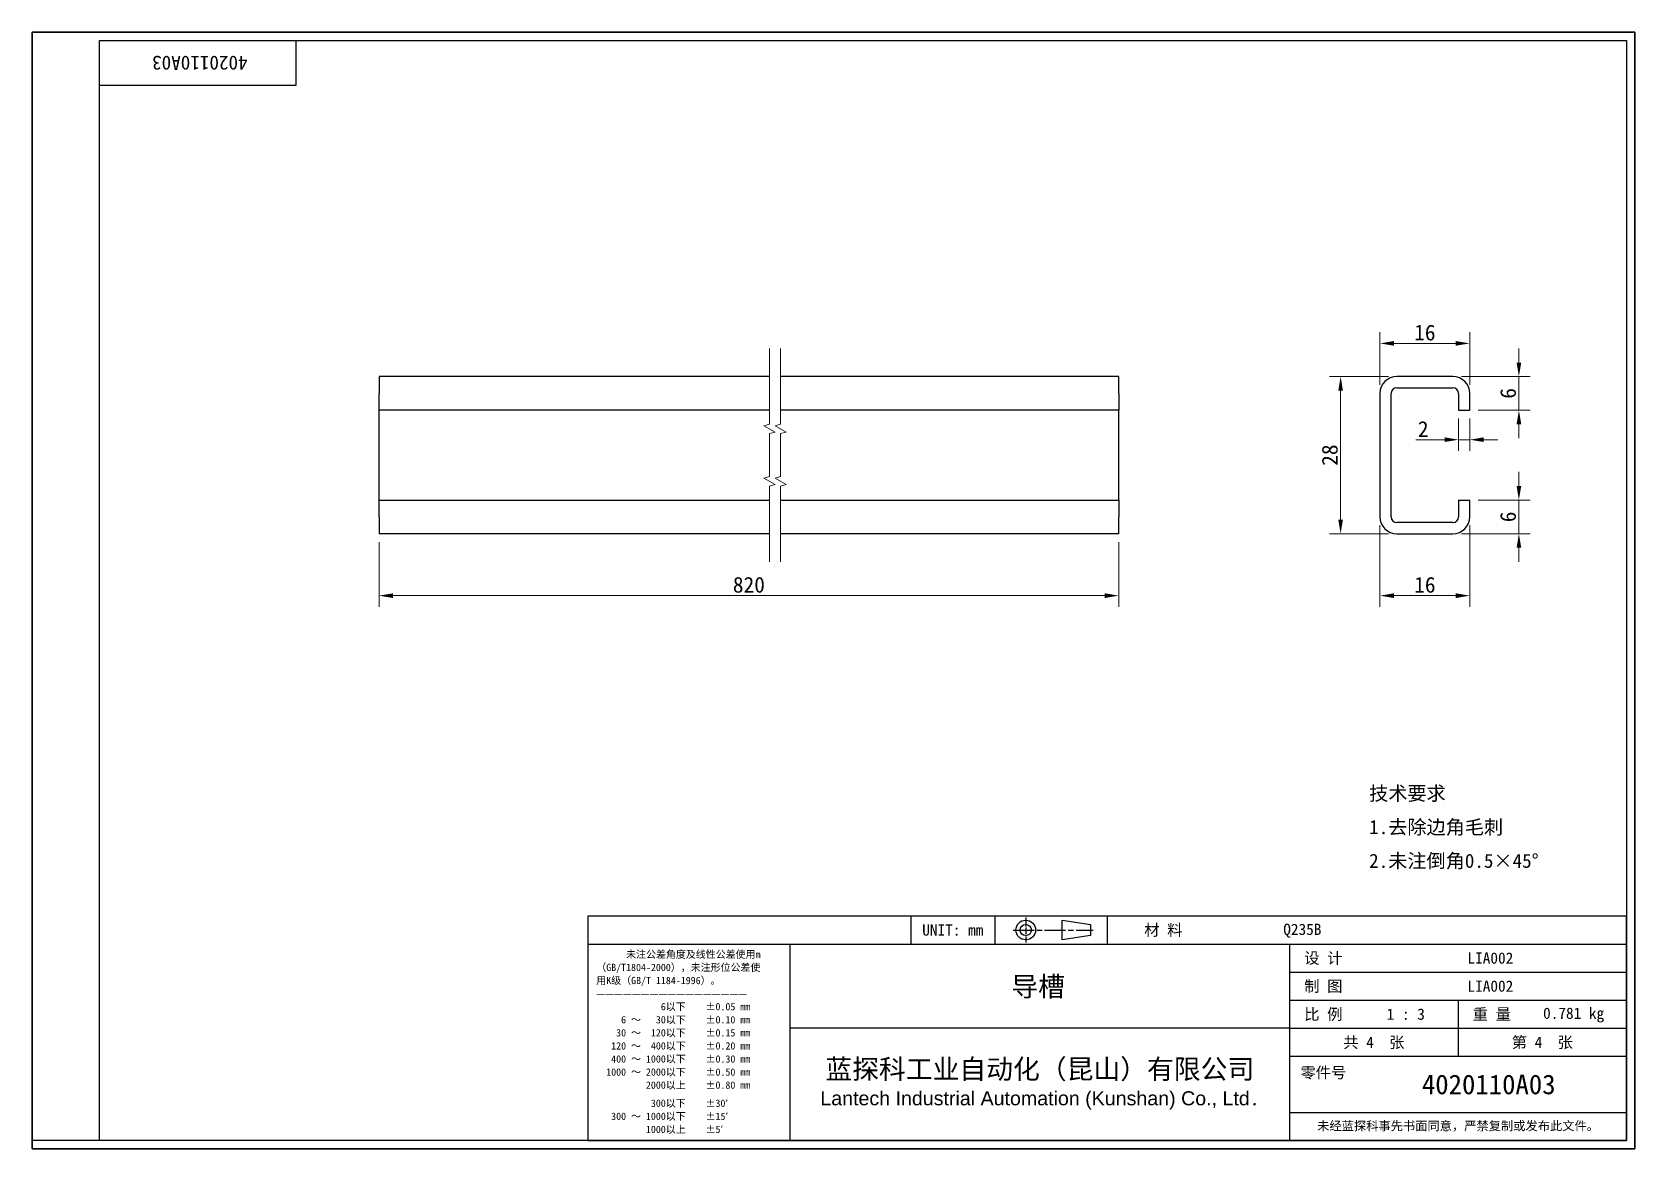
# Model space of a CAD drawing. Header units: millimetres. Extents: x 6 to 292, y 5 to 205.
import ezdxf
from ezdxf.enums import TextEntityAlignment as Align

# ---------------------------------------------------------------- set-up
doc = ezdxf.new("R2010")
doc.units = ezdxf.units.MM
doc.linetypes.add('CHAIN', pattern=[0.3543, 0.2362, -0.0295, 0.0591, -0.0295])
for name, color, linetype, lineweight in [('1', 7, 'Continuous', 18), ('可见 (ISO)', 7, 'Continuous', 25), ('图框 (ISO)', 7, 'Continuous', 35), ('标题 (ISO)', 7, 'Continuous', 25)]:
    doc.layers.add(name, color=color, linetype=linetype, lineweight=lineweight)
for name, color, linetype, lineweight, true_color in [('尺寸 (ISO)', 7, 'Continuous', 18, 0x008000), ('折线 (ISO)', 7, 'Continuous', 18, 0x008000), ('符号 (ISO)', 7, 'Continuous', 18, 0x008000)]:
    doc.layers.add(name, color=color, linetype=linetype, lineweight=lineweight, true_color=true_color)
doc.styles.add('文本样式164', font='SimSun.ttf')
doc.styles.add('文本样式165', font='SimSun.ttf')
doc.styles.add('文本样式74', font='SimSun.ttf')
doc.styles.add('最新国标', font='simfang.ttf')
doc.styles.add('注释文本 (ISO)', font='simfang.ttf')
doc.dimstyles.new('默认 (GB)', dxfattribs={"dimtxt": 2.8, "dimasz": 2.5, "dimexe": 2, "dimexo": 1.5, "dimgap": 0.5, "dimtad": 1, "dimtoh": 1, "dimdsep": 46, "dimtxsty": '最新国标', "dimcen": 0.09, "dimdle": 10, "dimclrd": 256, "dimclre": 256, "dimclrt": 256, "dimaunit": 1, "dimadec": 3, "dimazin": 2, "dimtfac": 0.535714, "dimtmove": 0, "dimatfit": 3, "dimfxl": 0, "dimtolj": 1, "dimtzin": 0, "dimlwd": -1, "dimlwe": -1, "dimarcsym": 0})

# ---------------------------------------------------------------- blocks, each defined once
blk = doc.blocks.new('图框 最新国标')
at = {"layer": '图框 (ISO)'}
for p, q in [((6, 7), (6, 204.5)), ((6, 204.5), (291.5, 204.5)), ((291.5, 204.5), (291.5, 5.5)), ((6, 7), (6, 5.5)), ((6, 7), (6, 5.5)), ((291.5, 5.5), (6, 5.5))]:
    blk.add_line(p, q, dxfattribs=at)
at = {"layer": '图框 (ISO)', "color": 7, "linetype": 'Continuous', "lineweight": 25}
for p, q in [((18, 203), (290, 203)), ((18, 7), (18, 203)), ((18, 203), (290, 203)), ((53, 203), (53, 195)), ((290, 203), (290, 7)), ((290, 203), (290, 7)), ((53, 195), (18, 195)), ((290, 7), (6, 7)), ((290, 7), (18, 7))]:
    blk.add_line(p, q, dxfattribs=at)
at = {"layer": '图框 (ISO)', "style": '文本样式74'}
blk.add_attdef('零件代号_001', (44.39, 200.25), '', height=2.5, rotation=180, dxfattribs=at)
blk = doc.blocks.new('标题栏 最新国标')
at = {"layer": '标题 (ISO)'}
for p, q in [((381.98, -183.84), (196.98, -183.84)), ((196.98, -183.84), (196.98, -223.84)), ((254.48, -183.84), (254.48, -188.84)), ((269.48, -183.84), (269.48, -188.84)), ((281.48, -188.09), (281.48, -184.59)), ((281.48, -184.59), (286.48, -185.34)), ((286.48, -185.34), (286.48, -187.34)), ((289.48, -183.84), (289.48, -188.84)), ((381.98, -223.84), (381.98, -183.84)), ((383.48, -183.84), (383.48, -225.34)), ((286.48, -187.34), (281.48, -188.09)), ((196.98, -188.84), (381.98, -188.84)), ((232.98, -188.84), (232.98, -223.84)), ((321.98, -188.84), (321.98, -223.84)), ((321.98, -193.84), (381.98, -193.84)), ((321.98, -198.84), (381.98, -198.84)), ((351.98, -198.84), (351.98, -208.84)), ((321.98, -203.84), (232.98, -203.84)), ((321.98, -203.84), (381.98, -203.84)), ((321.98, -208.84), (381.98, -208.84)), ((321.98, -218.84), (381.98, -218.84)), ((196.98, -223.84), (381.98, -223.84)), ((383.48, -225.34), (196.98, -225.34))]:
    blk.add_line(p, q, dxfattribs=at)
at = {"layer": '标题 (ISO)', "linetype": 'CHAIN', "ltscale": 5.000333}
blk.add_line((274.98, -184.09), (274.98, -188.59), dxfattribs=at)
at = {"layer": '标题 (ISO)', "linetype": 'CHAIN', "ltscale": 15.834605}
blk.add_line((272.73, -186.34), (286.98, -186.34), dxfattribs=at)
at = {"layer": '标题 (ISO)'}
for radius in [1.75, 1]:
    blk.add_circle((274.98, -186.34), radius, dxfattribs=at)
at = {"layer": '1', "style": '文本样式164'}
for s, p in [('UNIT: mm', (261.98, -186.34)), ('材 料', (299.48, -186.34)), ('设 计', (327.98, -191.34)), ('制 图', (327.98, -196.34)), ('比 例', (327.98, -201.34)), ('重 量', (357.98, -201.34)), ('共 4  张', (336.98, -206.34)), ('第 4  张', (366.98, -206.34))]:
    blk.add_text(s, height=2, dxfattribs=at).set_placement(p, align=Align.MIDDLE_CENTER)
at = {"layer": '标题 (ISO)', "char_height": 2, "style": '注释文本 (ISO)'}
for s, insert, attachment_point, line_spacing_factor in [('{\\fSimSun|b0|i0|c134|p2;\\H0.65x;      未注公差角度及线性公差使用m\\P（GB/T1804-2000），未注形位公差使\\P用K级（GB/T 1184-1996）。\\P—————————————————\\P             6以下    ±0.05 mm\\P     6 ～   30以下    ±0.10 mm\\P    30 ～  120以下    ±0.15 mm\\P   120 ～  400以下    ±0.20 mm\\P   400 ～ 1000以下    ±0.30 mm\\P  1000 ～ 2000以下    ±0.50 mm\\P          2000以上    ±0.80 mm\\P\\H0.38462x;\\P\\H2.6x;           300以下    ±30′\\P   300 ～ 1000以下    ±15′\\P          1000以上    ±5′}', (198.48, -206.34), 4, 1.075116), ('{\\fMicrosoft YaHei|b0|i0|c134|p34;\\H1.75x;蓝探科工业自动化（昆山）有限公司\\P\\fArial|b0|i0|c0|p34;\\H0.71429x;Lantech Industrial Automation (Kunshan) Co., Ltd\\fFangSong|b0|i0|c134|p49;.\\H1.15195x; }', (277.48, -213.84), 5, 0.978695)]:
    blk.add_mtext(s, dxfattribs=dict(at, insert=insert, attachment_point=attachment_point, line_spacing_factor=line_spacing_factor))
at = {"layer": '标题 (ISO)', "attachment_point": 5, "style": '注释文本 (ISO)'}
for s, insert, char_height in [('\\fFangSong|b0|i0;零件号', (327.98, -211.84), 2), ('\\fSimSun|b0|i0;{\\H1.6000;未经蓝探科事先书面同意，严禁复制或发布此文件。}', (351.98, -221.34), 1.6)]:
    blk.add_mtext(s, dxfattribs=dict(at, insert=insert, char_height=char_height))
at = {"layer": '标题 (ISO)'}
for tag, p, height, style in [('材料_001', (320.84, -187.21), 2, '注释文本 (ISO)'), ('设计人_001', (353.65, -192.33), 2, '注释文本 (ISO)'), ('库存编号_001', (272.41, -198.15), 3.5, '文本样式165'), ('设计人_001', (353.65, -197.33), 2, '注释文本 (ISO)'), ('视图比例_001', (339.26, -202.33), 2, '注释文本 (ISO)'), ('质量\\P3;_001', (367.12, -202.16), 2, '注释文本 (ISO)'), ('零件代号_001', (345.54, -215.59), 3.5, '文本样式165')]:
    blk.add_attdef(tag, p, '', height=height, dxfattribs=dict(at, style=style))
blk = doc.blocks.new('*D5')
at = {"layer": 'Defpoints', "color": 0, "transparency": 16777216}
for p in [(67.81, 115.12), (199.56, 115.12), (67.81, 104.08)]:
    blk.add_point(p, dxfattribs=at)
at = {"layer": '尺寸 (ISO)', "color": 116, "true_color": 0x00803f, "transparency": 16777216}
for p, q in [((67.81, 113.62), (67.81, 102.08)), ((199.56, 113.62), (199.56, 102.08)), ((197.06, 104.08), (70.31, 104.08))]:
    blk.add_line(p, q, dxfattribs=at)
for points in [[(70.31, 104.5), (70.31, 103.66), (67.81, 104.08)], [(197.06, 104.5), (197.06, 103.66), (199.56, 104.08)]]:
    blk.add_solid(points, dxfattribs=at)
at = {"layer": '尺寸 (ISO)', "transparency": 16777216, "insert": (133.68, 106), "char_height": 2.8, "attachment_point": 5, "style": '最新国标'}
blk.add_mtext('\\A1;820', dxfattribs=at)
blk = doc.blocks.new('*D6')
at = {"layer": 'Defpoints', "color": 0, "transparency": 16777216}
for p in [(239.08, 143.12), (249.08, 143.12), (249.08, 115.12)]:
    blk.add_point(p, dxfattribs=at)
at = {"layer": '尺寸 (ISO)', "color": 116, "true_color": 0x00803f, "transparency": 16777216}
for p, q in [((247.58, 143.12), (237.08, 143.12)), ((239.08, 117.62), (239.08, 140.62)), ((247.58, 115.12), (237.08, 115.12))]:
    blk.add_line(p, q, dxfattribs=at)
for points in [[(238.66, 140.62), (239.49, 140.62), (239.08, 143.12)], [(238.66, 117.62), (239.49, 117.62), (239.08, 115.12)]]:
    blk.add_solid(points, dxfattribs=at)
at = {"layer": '尺寸 (ISO)', "transparency": 16777216, "insert": (237.16, 129.12), "char_height": 2.8, "attachment_point": 5, "rotation": 90, "style": '最新国标'}
blk.add_mtext('\\A1;28', dxfattribs=at)
blk = doc.blocks.new('*D7')
at = {"layer": 'Defpoints', "color": 0, "transparency": 16777216}
for p in [(246.08, 118.12), (262.08, 118.12), (262.08, 104.08)]:
    blk.add_point(p, dxfattribs=at)
at = {"layer": '尺寸 (ISO)', "color": 116, "true_color": 0x00803f, "transparency": 16777216}
for p, q in [((246.08, 116.62), (246.08, 102.08)), ((262.08, 116.62), (262.08, 102.08)), ((248.58, 104.08), (259.58, 104.08))]:
    blk.add_line(p, q, dxfattribs=at)
for points in [[(248.58, 104.5), (248.58, 103.66), (246.08, 104.08)], [(259.58, 104.5), (259.58, 103.66), (262.08, 104.08)]]:
    blk.add_solid(points, dxfattribs=at)
at = {"layer": '尺寸 (ISO)', "transparency": 16777216, "insert": (254.08, 106), "char_height": 2.8, "attachment_point": 5, "style": '最新国标'}
blk.add_mtext('\\A1;16', dxfattribs=at)
blk = doc.blocks.new('*D8')
at = {"layer": 'Defpoints', "color": 0, "transparency": 16777216}
for p in [(259.08, 143.12), (262.08, 137.12), (270.83, 137.12)]:
    blk.add_point(p, dxfattribs=at)
at = {"layer": '尺寸 (ISO)', "color": 116, "true_color": 0x00803f, "transparency": 16777216}
for p, q in [((270.83, 145.62), (270.83, 148.12)), ((260.58, 143.12), (272.83, 143.12)), ((270.83, 143.12), (270.83, 140.62)), ((270.83, 140.62), (270.83, 139.62)), ((263.58, 137.12), (272.83, 137.12)), ((270.83, 137.12), (270.83, 139.62)), ((270.83, 134.62), (270.83, 132.12))]:
    blk.add_line(p, q, dxfattribs=at)
for points in [[(270.42, 145.62), (271.25, 145.62), (270.83, 143.12)], [(270.42, 134.62), (271.25, 134.62), (270.83, 137.12)]]:
    blk.add_solid(points, dxfattribs=at)
at = {"layer": '尺寸 (ISO)', "transparency": 16777216, "insert": (268.92, 140.12), "char_height": 2.8, "attachment_point": 5, "rotation": 90, "style": '最新国标'}
blk.add_mtext('\\A1;6', dxfattribs=at)
blk = doc.blocks.new('*D9')
at = {"layer": 'Defpoints', "color": 0, "transparency": 16777216}
for p in [(262.08, 121.12), (259.08, 115.12), (270.83, 115.12)]:
    blk.add_point(p, dxfattribs=at)
at = {"layer": '尺寸 (ISO)', "color": 116, "true_color": 0x00803f, "transparency": 16777216}
for p, q in [((270.83, 123.62), (270.83, 126.12)), ((263.58, 121.12), (272.83, 121.12)), ((270.83, 121.12), (270.83, 118.62)), ((270.83, 118.62), (270.83, 117.62)), ((270.83, 115.12), (270.83, 117.62)), ((260.58, 115.12), (272.83, 115.12)), ((270.83, 112.62), (270.83, 110.12))]:
    blk.add_line(p, q, dxfattribs=at)
for points in [[(270.42, 123.62), (271.25, 123.62), (270.83, 121.12)], [(270.42, 112.62), (271.25, 112.62), (270.83, 115.12)]]:
    blk.add_solid(points, dxfattribs=at)
at = {"layer": '尺寸 (ISO)', "transparency": 16777216, "insert": (268.92, 118.12), "char_height": 2.8, "attachment_point": 5, "rotation": 90, "style": '最新国标'}
blk.add_mtext('\\A1;6', dxfattribs=at)
blk = doc.blocks.new('*D10')
at = {"layer": 'Defpoints', "color": 0, "transparency": 16777216}
for p in [(260.08, 137.12), (262.08, 137.12), (262.08, 131.87)]:
    blk.add_point(p, dxfattribs=at)
at = {"layer": '尺寸 (ISO)', "color": 116, "true_color": 0x00803f, "transparency": 16777216}
for p, q in [((260.08, 135.62), (260.08, 129.87)), ((262.08, 135.62), (262.08, 129.87)), ((257.58, 131.87), (252.49, 131.87)), ((262.08, 131.87), (260.08, 131.87)), ((264.58, 131.87), (267.08, 131.87))]:
    blk.add_line(p, q, dxfattribs=at)
for points in [[(257.58, 132.29), (257.58, 131.46), (260.08, 131.87)], [(264.58, 132.29), (264.58, 131.46), (262.08, 131.87)]]:
    blk.add_solid(points, dxfattribs=at)
at = {"layer": '尺寸 (ISO)', "transparency": 16777216, "insert": (253.79, 133.77), "char_height": 2.8, "attachment_point": 5, "style": '最新国标'}
blk.add_mtext('\\A1;2', dxfattribs=at)
blk = doc.blocks.new('*D11')
at = {"layer": 'Defpoints', "color": 0, "transparency": 16777216}
for p in [(262.08, 149.03), (246.08, 140.12), (262.08, 140.12)]:
    blk.add_point(p, dxfattribs=at)
at = {"layer": '尺寸 (ISO)', "color": 116, "true_color": 0x00803f, "transparency": 16777216}
for p, q in [((246.08, 141.62), (246.08, 151.03)), ((248.58, 149.03), (259.58, 149.03)), ((262.08, 141.62), (262.08, 151.03))]:
    blk.add_line(p, q, dxfattribs=at)
for points in [[(248.58, 149.44), (248.58, 148.61), (246.08, 149.03)], [(259.58, 149.44), (259.58, 148.61), (262.08, 149.03)]]:
    blk.add_solid(points, dxfattribs=at)
at = {"layer": '尺寸 (ISO)', "transparency": 16777216, "insert": (254.08, 150.94), "char_height": 2.8, "attachment_point": 5, "style": '最新国标'}
blk.add_mtext('\\A1;16', dxfattribs=at)

msp = doc.modelspace()

# ---------------------------------------------------------------- linework, layer by layer
at = {"layer": '可见 (ISO)'}
for p, q in [((67.8087, 143.1223), (67.8087, 140.1223)), ((137.3373, 143.1223), (67.8087, 143.1223)), ((199.5553, 143.1223), (139.3373, 143.1223)), ((199.5553, 140.1223), (199.5553, 143.1223)), ((259.0775, 143.1223), (249.0775, 143.1223)), ((67.8087, 137.1223), (67.8087, 140.1223)), ((199.5553, 140.1223), (199.5553, 137.1223)), ((246.0775, 140.1223), (246.0775, 118.1223)), ((248.0775, 118.1223), (248.0775, 140.1223)), ((249.0775, 141.1223), (259.0775, 141.1223)), ((260.0775, 140.1223), (260.0775, 137.1223)), ((262.0775, 137.1223), (262.0775, 140.1223)), ((67.8087, 121.1223), (67.8087, 137.1223)), ((137.3373, 137.1223), (67.8087, 137.1223)), ((199.5553, 137.1223), (139.3373, 137.1223)), ((199.5553, 121.1223), (199.5553, 137.1223)), ((260.0775, 137.1223), (262.0775, 137.1223)), ((67.8087, 121.1223), (137.3373, 121.1223)), ((67.8087, 118.1223), (67.8087, 121.1223)), ((139.3373, 121.1223), (199.5553, 121.1223)), ((199.5553, 121.1223), (199.5553, 118.1223)), ((260.0775, 121.1223), (262.0775, 121.1223)), ((260.0775, 121.1223), (260.0775, 118.1223)), ((262.0775, 118.1223), (262.0775, 121.1223)), ((67.8087, 118.1223), (67.8087, 115.1223)), ((199.5553, 115.1223), (199.5553, 118.1223)), ((259.0775, 117.1223), (249.0775, 117.1223)), ((137.3373, 115.1223), (67.8087, 115.1223)), ((199.5553, 115.1223), (139.3373, 115.1223)), ((249.0775, 115.1223), (259.0775, 115.1223))]:
    msp.add_line(p, q, dxfattribs=at)
for centre, radius, start, end in [((249.0775, 140.1223), 3, 90, 180), ((259.0775, 140.1223), 3, 0, 90), ((249.0775, 140.1223), 1, 90, 180), ((259.0775, 140.1223), 1, 0, 90), ((249.0775, 118.1223), 3, 180, 270), ((249.0775, 118.1223), 1, 180, 270), ((259.0775, 118.1223), 1, 270, 0), ((259.0775, 118.1223), 3, 270, 0)]:
    msp.add_arc(centre, radius, start, end, dxfattribs=at)
at = {"layer": '折线 (ISO)', "flags": 128}
for points in [[(137.3373, 110.1223), (137.3373, 123.6104), (138.3373, 123.8783), (136.3373, 125.033), (137.3373, 125.301), (137.3373, 132.9437), (138.3373, 133.2116), (136.3373, 134.3663), (137.3373, 134.6343), (137.3373, 148.1223)], [(139.3373, 110.1223), (139.3373, 123.6104), (140.3373, 123.8783), (138.3373, 125.033), (139.3373, 125.301), (139.3373, 132.9437), (140.3373, 133.2116), (138.3373, 134.3663), (139.3373, 134.6343), (139.3373, 148.1223)]]:
    msp.add_lwpolyline(points, dxfattribs=at)

# ---------------------------------------------------------------- block references
msp.add_blockref('图框 最新国标', (0, 0)).add_auto_attribs({'零件代号_001': '4020110A03'})
ref = msp.add_blockref('标题栏 最新国标', (-91.9825, 230.8443))
ref.add_attrib('零件代号_001', '4020110A03', (253.5545, 15.25), dxfattribs={"layer": '标题 (ISO)', "height": 3.5, "style": '文本样式165'})
ref.add_attrib('库存编号_001', '导槽', (180.426, 32.6913), dxfattribs={"layer": '标题 (ISO)', "height": 3.5, "style": '文本样式165'})
ref.add_attrib('质量\\P3;_001', '0.781 kg', (275.1371, 28.6829), dxfattribs={"layer": '标题 (ISO)', "height": 2, "style": '注释文本 (ISO)'})
ref.add_attrib('视图比例_001', '1 : 3', (247.28, 28.5171), dxfattribs={"layer": '标题 (ISO)', "height": 2, "style": '注释文本 (ISO)'})
ref.add_attrib('设计人_001', 'LIA002', (261.6686, 38.5114), dxfattribs={"layer": '标题 (ISO)', "height": 2, "style": '注释文本 (ISO)'})
ref.add_attrib('设计人_001', 'LIA002', (261.6686, 33.5114), dxfattribs={"layer": '标题 (ISO)', "height": 2, "style": '注释文本 (ISO)'})
ref.add_attrib('材料_001', 'Q235B', (228.86, 43.6314), dxfattribs={"layer": '标题 (ISO)', "height": 2, "style": '注释文本 (ISO)'})

# ---------------------------------------------------------------- texts
at = {"layer": '符号 (ISO)', "insert": (244.1571, 62.6923), "char_height": 2.5, "width": 35.555556, "attachment_point": 4, "line_spacing_factor": 1.441304, "style": '注释文本 (ISO)'}
msp.add_mtext('\\fFangSong|b0|i0;{\\H2.5000;技术要求\\P}\\fFangSong|b0|i0;{\\H2.5000;1.去除边角毛刺\\P}\\fFangSong|b0|i0;{\\H2.5000;2.未注倒角0.5×45°}', dxfattribs=at)

# ---------------------------------------------------------------- dimensions: what is measured, and where the dimension line sits
at = {"layer": '尺寸 (ISO)', "color": 116, "true_color": 0x00803f}
for base, p1, p2, angle, override, picture, middle in [((262.0775, 149.0271), (246.0775, 140.1223), (262.0775, 140.1223), 180, {"dimgap": 0.5, "dimtoh": 0, "dimdec": 2, "dimtol": 0, "dimlim": 0, "dimtp": 0, "dimtm": 0, "dimtdec": 2, "dimtofl": 0, "dimatfit": 1}, '*D11', (254.0775, 149.0271)), ((270.8321, 137.1223), (259.0775, 143.1223), (262.0775, 137.1223), 90, {"dimgap": 0.5, "dimtoh": 0, "dimdec": 2, "dimtol": 0, "dimlim": 0, "dimtp": 0, "dimtm": 0, "dimtdec": 2, "dimtofl": 0}, '*D8', (270.8321, 140.1223)), ((239.0775, 143.1223), (249.0775, 115.1223), (249.0775, 143.1223), 270, {"dimgap": 0.5, "dimtoh": 0, "dimdec": 2, "dimtol": 0, "dimlim": 0, "dimtp": 0, "dimtm": 0, "dimtdec": 2, "dimtofl": 0, "dimatfit": 1}, '*D6', (239.0775, 129.1223)), ((262.0775, 131.8726), (260.0775, 137.1223), (262.0775, 137.1223), 180, {"dimgap": 0.5, "dimtoh": 0, "dimdec": 2, "dimtol": 0, "dimlim": 0, "dimtp": 0, "dimtm": 0, "dimtdec": 2, "dimtofl": 1, "dimatfit": 1}, '*D10', (253.7855, 131.8726)), ((270.8321, 115.1223), (262.0775, 121.1223), (259.0775, 115.1223), 90, {"dimgap": 0.5, "dimtoh": 0, "dimdec": 2, "dimtol": 0, "dimlim": 0, "dimtp": 0, "dimtm": 0, "dimtdec": 2, "dimtofl": 0}, '*D9', (270.8321, 118.1223)), ((262.0775, 104.0812), (246.0775, 118.1223), (262.0775, 118.1223), 180, {"dimgap": 0.5, "dimtoh": 0, "dimdec": 2, "dimtol": 0, "dimlim": 0, "dimtp": 0, "dimtm": 0, "dimtdec": 2, "dimtofl": 0, "dimatfit": 1}, '*D7', (254.0775, 104.0812))]:
    dim = msp.add_linear_dim(base=base, p1=p1, p2=p2, angle=angle, dimstyle='默认 (GB)', override=override, dxfattribs=at)
    dim.commit()
    dim.dimension.update_dxf_attribs({"geometry": picture, "text_midpoint": middle, "dimtype": 160})
dim = msp.add_linear_dim(base=(67.8087, 104.0812), p1=(199.5553, 115.1223), p2=(67.8087, 115.1223), angle=180, text='820', dimstyle='默认 (GB)', override={"dimgap": 0.5, "dimtoh": 0, "dimdec": 2, "dimlfac": 6.224067, "dimtol": 0, "dimlim": 0, "dimtp": 0, "dimtm": 0, "dimtdec": 2, "dimtofl": 0, "dimatfit": 1}, dxfattribs=at)
dim.commit()
dim.dimension.update_dxf_attribs({"geometry": '*D5', "text_midpoint": (133.682, 104.0812), "dimtype": 160})

doc.saveas('drawing.dxf')
